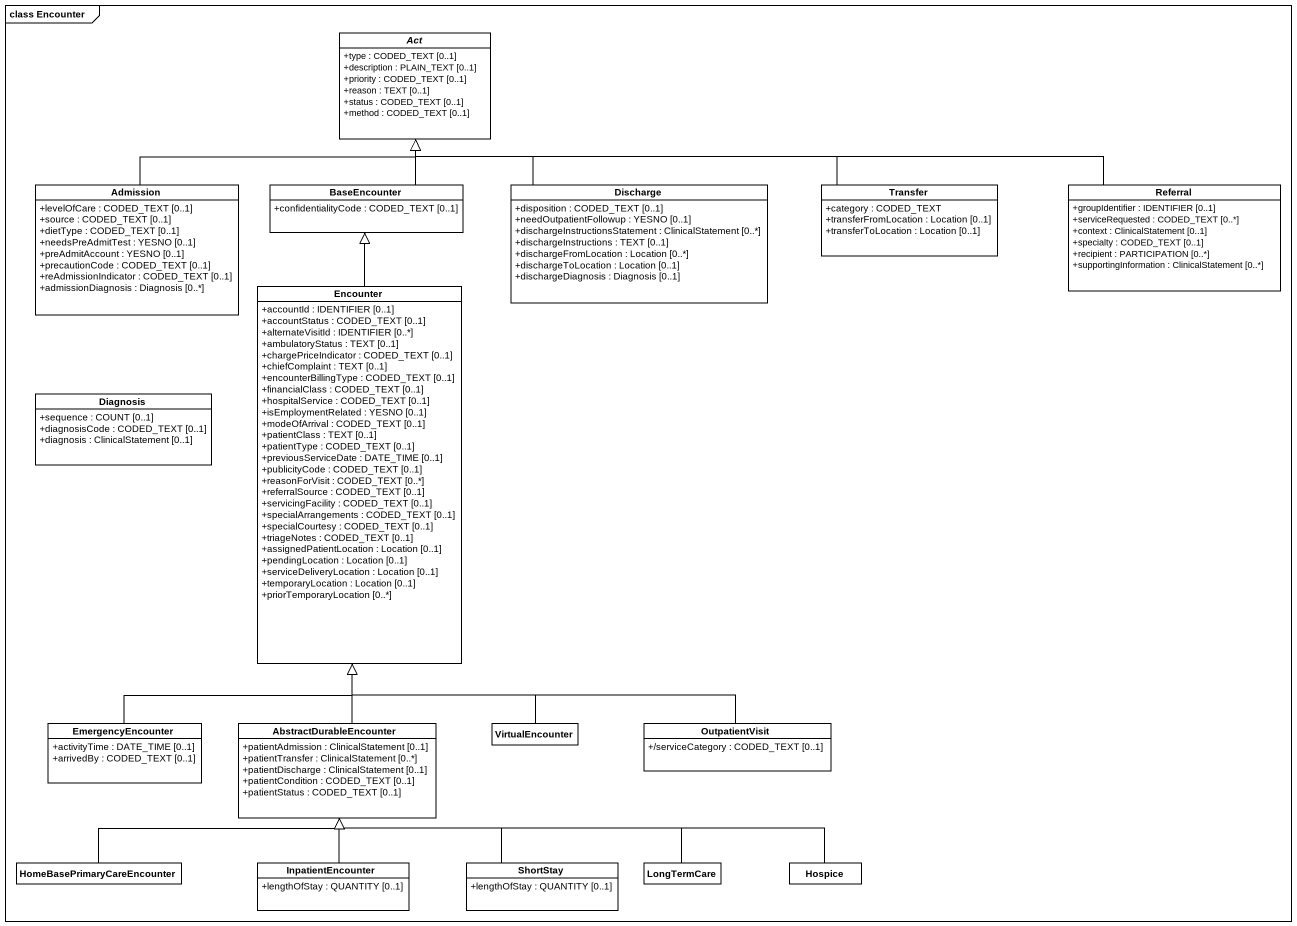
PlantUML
@startuml
mainframe class Encounter
hide circle
hide empty members
skinparam classAttributeIconSize 0
abstract class Act {
  +type : CODED_TEXT [0..1]
  +description : PLAIN_TEXT [0..1]
  +priority : CODED_TEXT [0..1]
  +reason : TEXT [0..1]
  +status : CODED_TEXT [0..1]
  +method : CODED_TEXT [0..1]
}
class Admission {
  +levelOfCare : CODED_TEXT [0..1]
  +source : CODED_TEXT [0..1]
  +dietType : CODED_TEXT [0..1]
  +needsPreAdmitTest : YESNO [0..1]
  +preAdmitAccount : YESNO [0..1]
  +precautionCode : CODED_TEXT [0..1]
  +reAdmissionIndicator : CODED_TEXT [0..1]
  +admissionDiagnosis : Diagnosis [0..*]
}
class BaseEncounter {
  +confidentialityCode : CODED_TEXT [0..1]
}
class Discharge {
  +disposition : CODED_TEXT [0..1]
  +needOutpatientFollowup : YESNO [0..1]
  +dischargeInstructionsStatement : ClinicalStatement [0..*]
  +dischargeInstructions : TEXT [0..1]
  +dischargeFromLocation : Location [0..*]
  +dischargeToLocation : Location [0..1]
  +dischargeDiagnosis : Diagnosis [0..1]
}
class Transfer {
  +category : CODED_TEXT
  +transferFromLocation : Location [0..1]
  +transferToLocation : Location [0..1]
}
class Referral {
  +groupIdentifier : IDENTIFIER [0..1]
  +serviceRequested : CODED_TEXT [0..*]
  +context : ClinicalStatement [0..1]
  +specialty : CODED_TEXT [0..1]
  +recipient : PARTICIPATION [0..*]
  +supportingInformation : ClinicalStatement [0..*]
}
class Encounter {
  +accountId : IDENTIFIER [0..1]
  +accountStatus : CODED_TEXT [0..1]
  +alternateVisitId : IDENTIFIER [0..*]
  +ambulatoryStatus : TEXT [0..1]
  +chargePriceIndicator : CODED_TEXT [0..1]
  +chiefComplaint : TEXT [0..1]
  +encounterBillingType : CODED_TEXT [0..1]
  +financialClass : CODED_TEXT [0..1]
  +hospitalService : CODED_TEXT [0..1]
  +isEmploymentRelated : YESNO [0..1]
  +modeOfArrival : CODED_TEXT [0..1]
  +patientClass : TEXT [0..1]
  +patientType : CODED_TEXT [0..1]
  +previousServiceDate : DATE_TIME [0..1]
  +publicityCode : CODED_TEXT [0..1]
  +reasonForVisit : CODED_TEXT [0..*]
  +referralSource : CODED_TEXT [0..1]
  +servicingFacility : CODED_TEXT [0..1]
  +specialArrangements : CODED_TEXT [0..1]
  +specialCourtesy : CODED_TEXT [0..1]
  +triageNotes : CODED_TEXT [0..1]
  +assignedPatientLocation : Location [0..1]
  +pendingLocation : Location [0..1]
  +serviceDeliveryLocation : Location [0..1]
  +temporaryLocation : Location [0..1]
  +priorTemporaryLocation [0..*]
}
class Diagnosis {
  +sequence : COUNT [0..1]
  +diagnosisCode : CODED_TEXT [0..1]
  +diagnosis : ClinicalStatement [0..1]
}
class EmergencyEncounter {
  +activityTime : DATE_TIME [0..1]
  +arrivedBy : CODED_TEXT [0..1]
}
class AbstractDurableEncounter {
  +patientAdmission : ClinicalStatement [0..1]
  +patientTransfer : ClinicalStatement [0..*]
  +patientDischarge : ClinicalStatement [0..1]
  +patientCondition : CODED_TEXT [0..1]
  +patientStatus : CODED_TEXT [0..1]
}
class VirtualEncounter
class OutpatientVisit {
  +/serviceCategory : CODED_TEXT [0..1]
}
class HomeBasePrimaryCareEncounter
class InpatientEncounter {
  +lengthOfStay : QUANTITY [0..1]
}
class ShortStay {
  +lengthOfStay : QUANTITY [0..1]
}
class LongTermCare
class Hospice
Admission -right-|> Act
BaseEncounter -up-|> Act
Discharge -up-|> Act
Transfer -left-|> Act
Referral -left-|> Act
Encounter -up-|> BaseEncounter
EmergencyEncounter -up-|> Encounter
AbstractDurableEncounter -up-|> Encounter
VirtualEncounter -up-|> Encounter
OutpatientVisit -up-|> Encounter
HomeBasePrimaryCareEncounter -right-|> AbstractDurableEncounter
InpatientEncounter -up-|> AbstractDurableEncounter
ShortStay -left-|> AbstractDurableEncounter
LongTermCare -left-|> AbstractDurableEncounter
Hospice -left-|> AbstractDurableEncounter
@enduml
